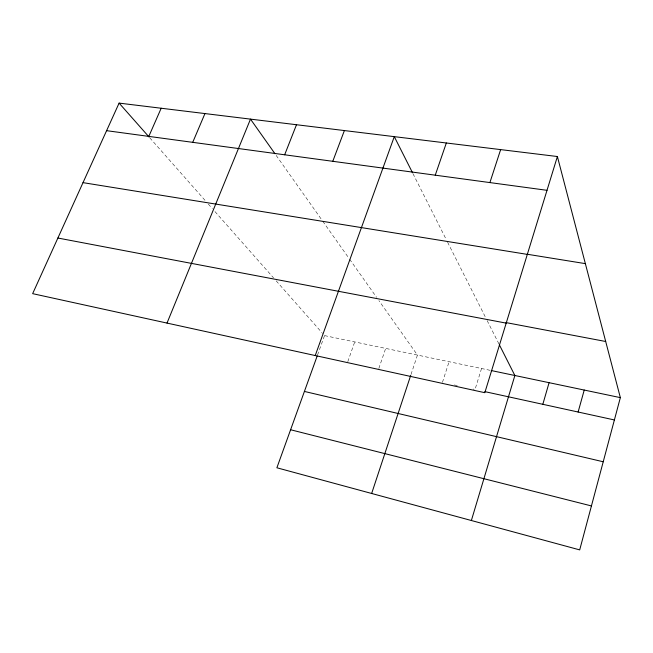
<?xml version="1.0" encoding="UTF-8"?>
<svg xmlns="http://www.w3.org/2000/svg" width="653" height="653" viewBox="0 0 653 653"><rect width="100%" height="100%" fill="white"/><g stroke="black" fill="none" stroke-linecap="round" stroke-linejoin="round"><path stroke-width="0.49" stroke-dasharray="3.27 2.45" d="M481.539 368.521L475.033 389.49L473.058 389.057M442.448 382.364L449.076 361.705M411.015 374.496L417.438 355.077L378.911 300.617M378.838 368.455L385.67 348.408M347.788 361.672L354.718 341.919M317.529 355.052L324.549 335.593L322.631 333.422M324.549 335.593L490.362 370.365M454.3 384.952L457.263 385.605M149.79 137.832L205.638 201.034M208.315 204.062L212.307 208.576M214.968 211.588L273.55 277.884M276.17 280.847L321.994 332.704M276.17 155.406L321.57 219.571M322.745 221.236L349.02 258.376M349.608 259.208L376.585 297.335M412.982 173.665L446.244 239.561M447.591 242.222L485.808 317.938M487.138 320.574L498.892 343.862"/><path stroke-width="0.98" d="M557.393 156.524L484.82 392.69L32.65 293.654L119.099 103.109L557.393 156.524L620.35 397.628L579.701 549.891L276.888 467.777L317.187 356.007M578.117 412.027L584.231 390.053M542.831 404.305L549.083 382.682M471.368 520.514L514.866 375.508L499.325 344.719M489.897 182.587L500.647 149.602M371.655 493.472L410.704 375.426M435.257 175.184L446.334 142.983M315.228 355.55L394.29 136.64L412.525 172.759M332.777 161.307L344.392 130.559M284.659 154.785L296.495 124.723M167.013 323.08L250.491 119.124L274.995 153.757M192.733 142.338L204.952 113.573M148.819 136.387L161.185 108.235M106.594 130.673L547.01 190.317M83.013 182.644L527.322 254.384M527.591 254.303L585.357 263.632M506.051 322.598L605.69 341.495M57.888 238.027L506.197 323.129M491.342 370.569L620.35 397.628M484.869 391.637L614.391 419.952M304.412 391.433L603.225 461.769M290.593 429.747L591.438 505.936M119.099 103.109L149.121 137.073"/></g></svg>
